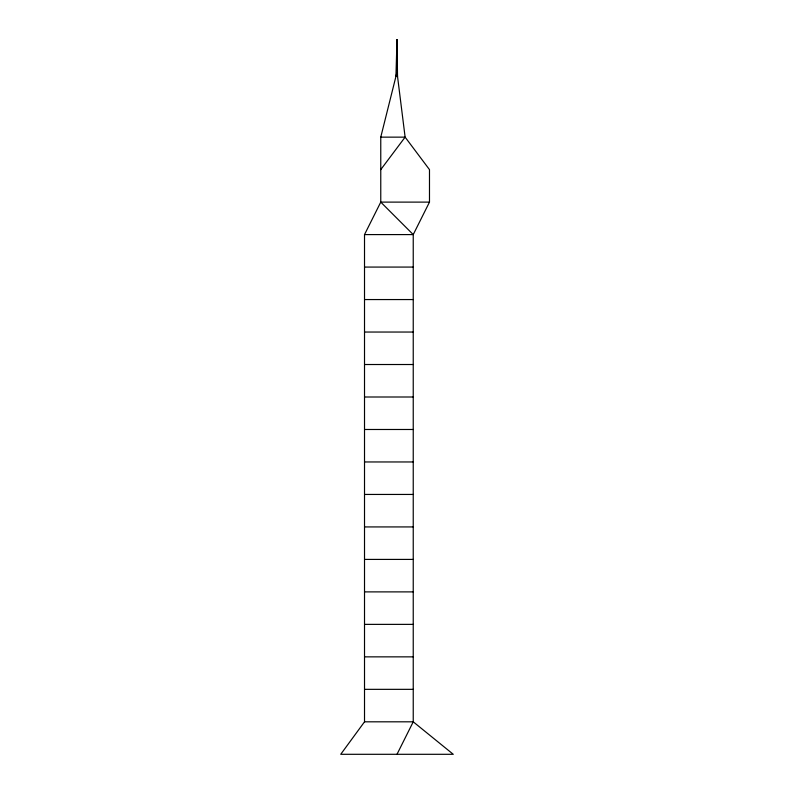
<?xml version="1.0" encoding="UTF-8"?>
<svg xmlns="http://www.w3.org/2000/svg" width="794" height="794" viewBox="0 0 794 794"><rect width="100%" height="100%" fill="white"/><g stroke="black" fill="none" stroke-linecap="round" stroke-linejoin="round"><path stroke-width="1.19" d="M397 39.7L395.948 76.383L397.526 76.383L397 39.7L397 69.862M364.515 721.815L413.237 721.815L453.265 754.3L340.735 754.3L364.515 721.815L364.515 234.587L380.763 202.113L380.763 137.144L397 72.185L405.119 137.144L429.485 169.628L429.485 202.113L413.237 234.587L413.237 721.815L397 754.3M380.763 169.628L405.119 137.144L380.763 137.144M429.485 202.113L380.763 202.113L413.237 234.587L364.515 234.587M364.515 267.072L413.237 267.072M364.515 299.556L413.237 299.556M364.515 332.041L413.237 332.041M364.515 364.515L413.237 364.515M364.515 397L413.237 397M364.515 429.485L413.237 429.485M364.515 461.959L413.237 461.959M364.515 494.444L413.237 494.444M364.515 526.928L413.237 526.928M364.515 559.413L413.237 559.413M364.515 591.887L413.237 591.887M364.515 624.372L413.237 624.372M364.515 656.856L413.237 656.856M364.515 689.341L413.237 689.341"/></g></svg>
